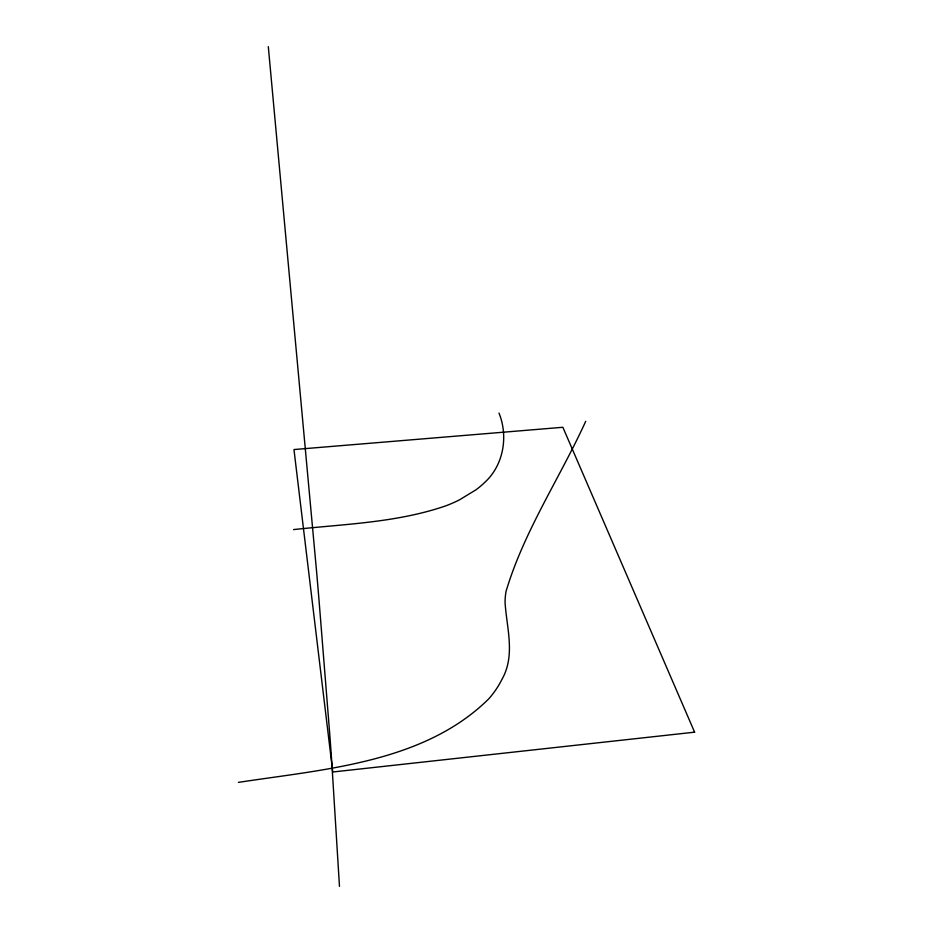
<?xml version="1.0" encoding="UTF-8"?>
<svg xmlns="http://www.w3.org/2000/svg" width="933" height="933" viewBox="0 0 933 933"><rect width="100%" height="100%" fill="white"/><g stroke="black" fill="none" stroke-linecap="round" stroke-linejoin="round"><path stroke-width="1.4" d="M585.714 421.308C559.788 478.128 523.88 531.344 506.013 591.487A189.749 114.211 7.7 0 0 505.056 602.38C506.654 628.107 515.727 655.514 501.756 679.714A150.516 96.519 -3.4 0 1 488.892 698.724C423.92 762.972 323.774 769.235 238.393 782.39M293.58 529.582C344.557 524.043 396.968 522.713 445.846 505.826A115.949 61.193 -1.9 0 0 459.386 499.901L475.888 489.86A124.369 65.368 -2 0 0 484.88 482.279C503.657 465.054 508.415 436.306 498.992 413.062M268.307 46.65L316.649 572.232A514.165 11.697 85.2 0 1 319.074 600.852L329.804 734.842A225.18 6.123 85.1 0 1 331.74 761.701L339.472 886.35M694.607 732.172L332.754 771.999L293.965 449.554L562.867 427.279L694.607 732.172"/></g></svg>
